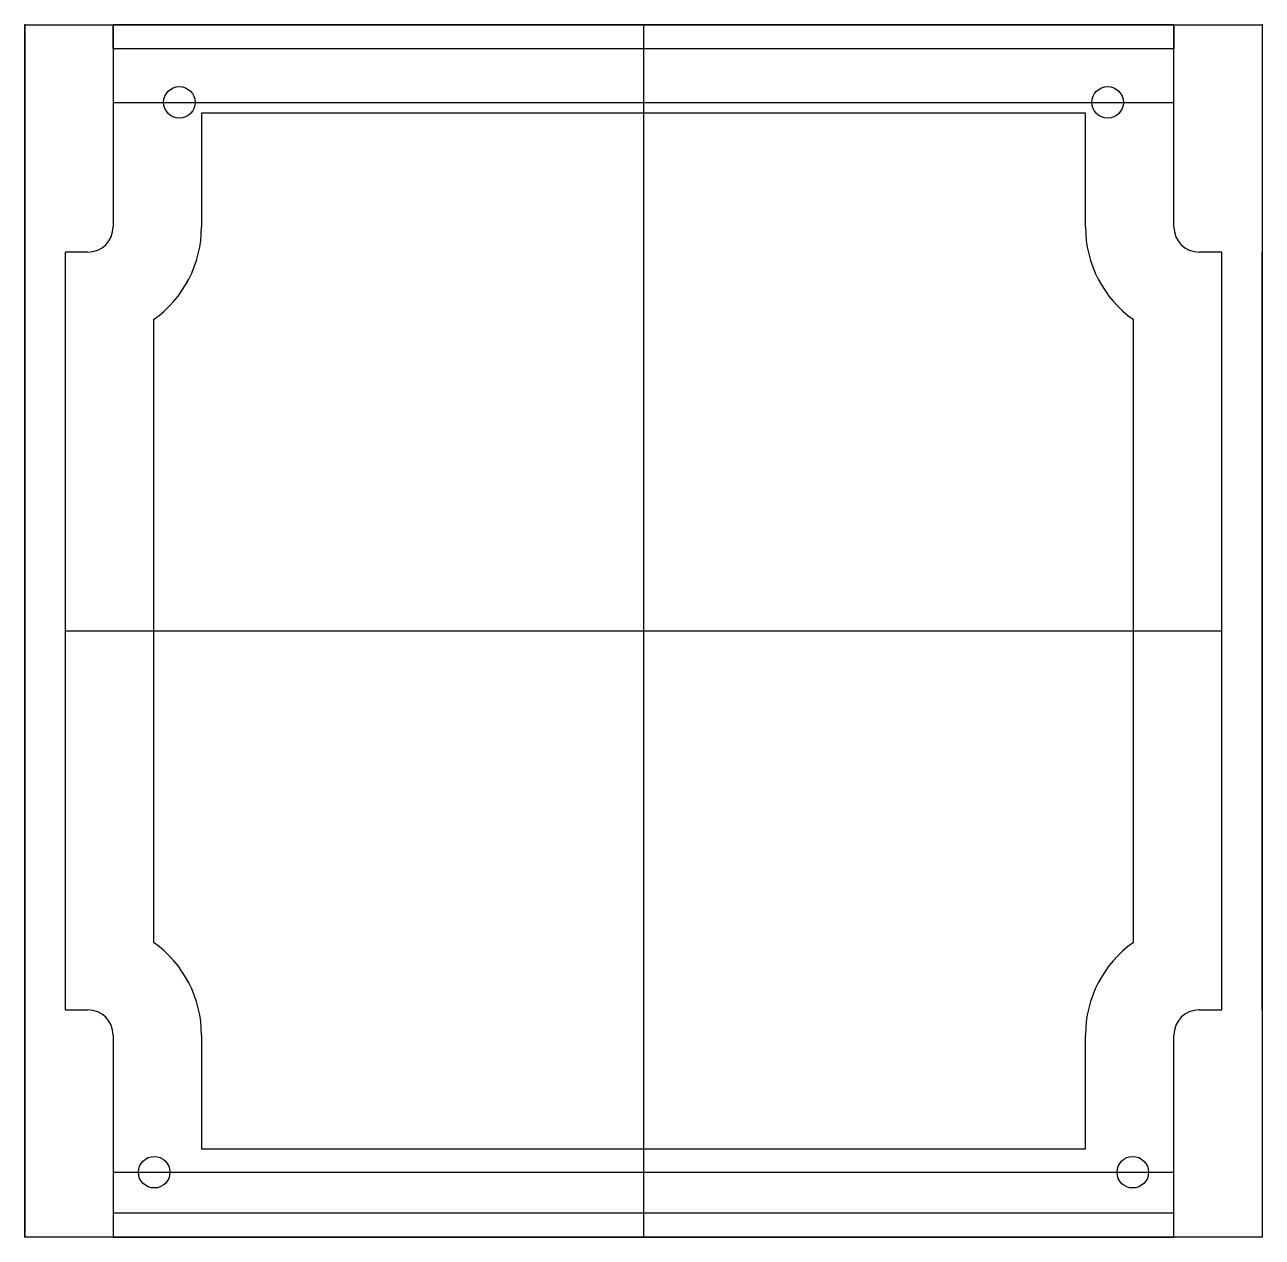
# Model space of a CAD drawing. Header units: centimetres. Extents: x 0 to 9.8, y -9.6 to 0.
import ezdxf

# ---------------------------------------------------------------- set-up
doc = ezdxf.new("R2010")
doc.units = ezdxf.units.CM
doc.header["$MEASUREMENT"] = 0
for name, color, linetype in [('Top Bracket (x1) v2_Sketch1', 7, 'Continuous'), ('Top Bracket (x1) v2_Sketch2', 7, 'Continuous'), ('Top Bracket (x1) v2_Sketch3', 7, 'Continuous'), ('Top Bracket (x1) v2_Sketch4', 7, 'Continuous'), ('Top Bracket (x1) v2_Sketch5', 7, 'Continuous'), ('Top Bracket (x1) v2_Sketch6', 7, 'Continuous')]:
    doc.layers.add(name, color=color, linetype=linetype)

msp = doc.modelspace()

# ---------------------------------------------------------------- linework, layer by layer
at = {"layer": 'Top Bracket (x1) v2_Sketch1'}
for p, q in [((0, -9.6), (0, 0)), ((0, 0), (9.8, 0)), ((9.8, 0), (9.8, -9.6)), ((9.8, -9.6), (0, -9.6))]:
    msp.add_line(p, q, dxfattribs=at)
msp.add_point((0, 0), dxfattribs=at)
at = {"layer": 'Top Bracket (x1) v2_Sketch2'}
for p, q in [((0, -9.6, -0.16), (0, 0, -0.16)), ((0, -9.6, 0.16), (0, 0, 0.16)), ((0, 0, -0.64), (0, 0, 0.16)), ((0, 0, -0.64), (0, -9.6, -0.64)), ((0, -9.6, -0.34), (0, 0, -0.34)), ((0, 0, -0.16), (0, 0, -0.64)), ((0, 0, 0.16), (0, -9.6, 0.16)), ((0, -9.6, -0.64), (0, -9.6, -0.16))]:
    msp.add_line(p, q, dxfattribs=at)
at = {"layer": 'Top Bracket (x1) v2_Sketch2', "extrusion": (-1, 0, 1e-16)}
for centre in [(2.3, -0.34), (4.4, -0.34), (4.8, -0.34), (6.05, -0.34), (7.3, -0.34)]:
    msp.add_circle(centre, 0.125, dxfattribs=at)
at = {"layer": 'Top Bracket (x1) v2_Sketch2'}
msp.add_point((0, 0), dxfattribs=at)
at = {"layer": 'Top Bracket (x1) v2_Sketch3'}
for p, q in [((0, 0, 0.16), (0, -9.6, 0.16)), ((0, -9.6, 0.16), (0, 0, 0.16)), ((0, 0, -0.64), (0, -9.6, -0.64)), ((0, -1.8, 0.16), (0, 0, 0.16)), ((0, 0, 0.16), (0, 0, -0.64)), ((0, 0, -0.16), (0, 0, -0.64)), ((0, -9.6, -0.16), (0, 0, -0.16)), ((0, 0, -0.64), (0, -1.8, -0.64)), ((0, -1.8, -0.64), (0, -1.8, 0.16)), ((0, -7.8, 0.16), (0, -9.6, 0.16)), ((0, -7.8, -0.64), (0, -7.8, 0.16)), ((0, -9.6, -0.64), (0, -7.8, -0.64)), ((0, -9.6, -0.64), (0, -9.6, -0.16)), ((0, -9.6, 0.16), (0, -9.6, -0.64))]:
    msp.add_line(p, q, dxfattribs=at)
msp.add_point((0, 0), dxfattribs=at)
at = {"layer": 'Top Bracket (x1) v2_Sketch4'}
for p, q in [((0.7, 0, 0.16), (0.7, -1.6, 0.16)), ((9.1, 0, 0.16), (0.7, 0, 0.16)), ((4.9, 0, 0.16), (4.9, -9.6, 0.16)), ((9.1, -1.6, 0.16), (9.1, 0, 0.16)), ((0.7, -0.615, 0.16), (9.1, -0.615, 0.16)), ((0.5, -1.8, 0.16), (0.32, -1.8, 0.16)), ((0.32, -1.8, 0.16), (0.32, -7.8, 0.16)), ((9.48, -1.8, 0.16), (9.3, -1.8, 0.16)), ((9.48, -7.8, 0.16), (9.48, -1.8, 0.16)), ((0.32, -4.8, 0.16), (9.48, -4.8, 0.16)), ((0.32, -7.8, 0.16), (0.5, -7.8, 0.16)), ((9.3, -7.8, 0.16), (9.48, -7.8, 0.16)), ((0.7, -8, 0.16), (0.7, -9.6, 0.16)), ((9.1, -9.6, 0.16), (9.1, -8, 0.16)), ((0.7, -9.085, 0.16), (9.1, -9.085, 0.16)), ((0.7, -9.6, 0.16), (9.1, -9.6, 0.16))]:
    msp.add_line(p, q, dxfattribs=at)
for centre in [(1.225, -0.615, 0.16), (8.575, -0.615, 0.16), (1.025, -9.085, 0.16), (8.775, -9.085, 0.16)]:
    msp.add_circle(centre, 0.125, dxfattribs=at)
for centre, start, end in [((0.5, -1.6, 0.16), 270, 0), ((9.3, -1.6, 0.16), 180, 270), ((0.5, -8, 0.16), 0, 90), ((9.3, -8, 0.16), 90, 180)]:
    msp.add_arc(centre, 0.2, start, end, dxfattribs=at)
msp.add_point((0, 0, 0.16), dxfattribs=at)
at = {"layer": 'Top Bracket (x1) v2_Sketch5'}
for p, q in [((0.7, 0, 0.16), (0.7, -1.6, 0.16)), ((9.1, 0, 0.16), (0.7, 0, 0.16)), ((0.7, -0.19, 0.16), (0.7, 0, 0.16)), ((0.7, 0, 0.16), (9.1, 0, 0.16)), ((9.1, 0, 0.16), (9.1, -0.19, 0.16)), ((9.1, -1.6, 0.16), (9.1, 0, 0.16)), ((9.1, -0.19, 0.16), (0.7, -0.19, 0.16)), ((1.4, -0.7, 0.16), (1.4, -1.6, 0.16)), ((8.4, -0.7, 0.16), (1.4, -0.7, 0.16)), ((8.4, -1.6, 0.16), (8.4, -0.7, 0.16)), ((0.32, -1.8, 0.16), (0.32, -7.8, 0.16)), ((0.5, -1.8, 0.16), (0.32, -1.8, 0.16)), ((9.48, -1.8, 0.16), (9.3, -1.8, 0.16)), ((9.48, -7.8, 0.16), (9.48, -1.8, 0.16)), ((1.02, -2.3346, 0.16), (1.02, -7.2654, 0.16)), ((8.78, -7.2654, 0.16), (8.78, -2.3346, 0.16)), ((0.32, -7.8, 0.16), (0.5, -7.8, 0.16)), ((9.3, -7.8, 0.16), (9.48, -7.8, 0.16)), ((0.7, -8, 0.16), (0.7, -9.6, 0.16)), ((1.4, -8, 0.16), (1.4, -8.9, 0.16)), ((8.4, -8.9, 0.16), (8.4, -8, 0.16)), ((9.1, -9.6, 0.16), (9.1, -8, 0.16)), ((1.4, -8.9, 0.16), (8.4, -8.9, 0.16)), ((0.7, -9.41, 0.16), (0.7, -9.6, 0.16)), ((9.1, -9.41, 0.16), (0.7, -9.41, 0.16)), ((9.1, -9.6, 0.16), (9.1, -9.41, 0.16)), ((0.7, -9.6, 0.16), (9.1, -9.6, 0.16)), ((0.7, -9.6, 0.16), (9.1, -9.6, 0.16))]:
    msp.add_line(p, q, dxfattribs=at)
for centre in [(1.225, -0.615, 0.16), (8.575, -0.615, 0.16), (1.025, -9.085, 0.16), (8.775, -9.085, 0.16)]:
    msp.add_circle(centre, 0.125, dxfattribs=at)
for centre, radius, start, end in [((0.5, -1.6, 0.16), 0.2, 270, 0), ((0.5, -1.6, 0.16), 0.9, 305.29439, 0), ((9.3, -1.6, 0.16), 0.9, 180, 234.70561), ((9.3, -1.6, 0.16), 0.2, 180, 270), ((0.5, -8, 0.16), 0.9, 0, 54.70561), ((9.3, -8, 0.16), 0.9, 125.29439, 180), ((0.5, -8, 0.16), 0.2, 0, 90), ((9.3, -8, 0.16), 0.2, 90, 180)]:
    msp.add_arc(centre, radius, start, end, dxfattribs=at)
msp.add_point((0, 0, 0.16), dxfattribs=at)
at = {"layer": 'Top Bracket (x1) v2_Sketch6'}
for p, q in [((9.8, -7.8, -0.34), (9.8, -1.8, -0.34)), ((9.8, -1.8, -0.16), (9.8, -7.8, -0.16)), ((9.8, -1.8, -0.64), (9.8, -1.8, -0.16)), ((9.8, -7.8, 0.16), (9.8, -1.8, 0.16)), ((9.8, -7.8, -0.64), (9.8, -1.8, -0.64)), ((9.8, -4.8, -0.16), (9.8, -4.8, -0.64)), ((9.8, -7.8, -0.16), (9.8, -7.8, -0.64))]:
    msp.add_line(p, q, dxfattribs=at)
at = {"layer": 'Top Bracket (x1) v2_Sketch6', "extrusion": (1, 0, 5.4e-15)}
for centre in [(-2.3, -0.34, 9.8), (-5.2, -0.34, 9.8), (-7.3, -0.34, 9.8)]:
    msp.add_circle(centre, 0.125, dxfattribs=at)
at = {"layer": 'Top Bracket (x1) v2_Sketch6'}
msp.add_point((9.8, 0), dxfattribs=at)

doc.saveas('drawing.dxf')
